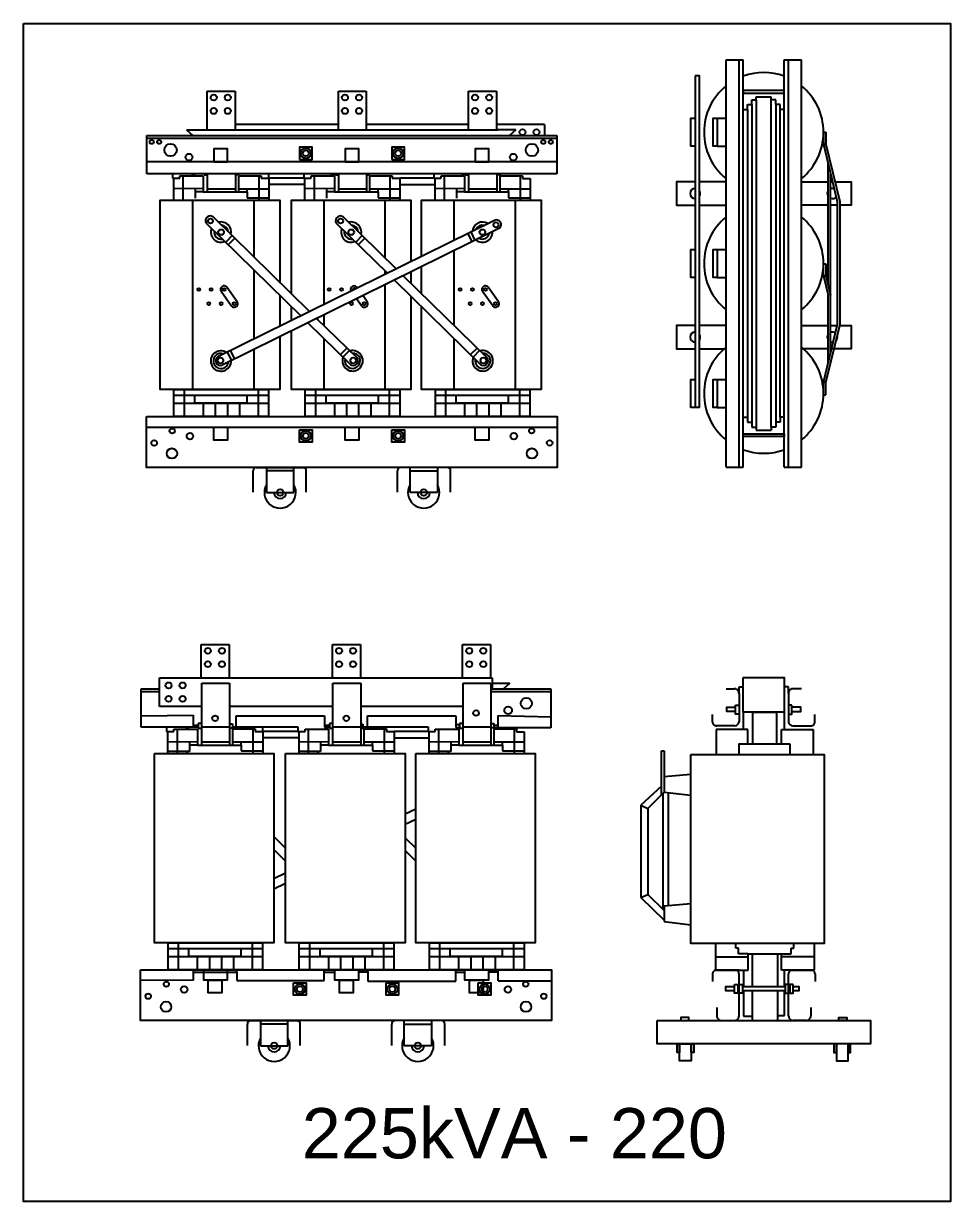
# Model space of a CAD drawing. Header units: millimetres. Extents: x 18098 to 54149, y 8095 to 18524.
# Drawn here: x 28641 to 31386, y 15036 to 18524 of the extents above; entities that cross this region are included whole.
import ezdxf

# ---------------------------------------------------------------- set-up
doc = ezdxf.new("R2010")
doc.units = ezdxf.units.MM
for name, color, linetype in [('BOBINA', 2, 'Continuous'), ('CULATRA', 1, 'Continuous'), ('DETALHE', 3, 'Continuous'), ('L1', 1, 'Continuous'), ('L2', 2, 'Continuous')]:
    doc.layers.add(name, color=color, linetype=linetype)
doc.styles.get("Standard").update_dxf_attribs({"font": 'arial.ttf'})

msp = doc.modelspace()

# ---------------------------------------------------------------- linework, layer by layer
at = {"layer": 'BOBINA'}
for points in [[(29400.1, 17596.6), (29400.1, 17439.6), (29046.3, 17439.6), (29046.3, 18000.7), (29400.1, 18000.7), (29400.1, 17757.7)], [(29434.9, 17723.6), (29434.9, 18000.7), (29788.7, 18000.7), (29788.7, 17818.9)], [(29820.3, 17834.5), (29820.3, 18000.7), (30174, 18000.7), (30174, 17439.6), (29820.3, 17439.6), (29820.3, 17598.2)], [(29788.7, 17788.3), (29788.7, 17754.5)], [(29820.3, 17723.6), (29820.3, 17803.9)], [(29400.1, 17719.3), (29400.1, 17681.9)], [(29434.9, 17644.4), (29434.9, 17685.1)], [(29788.7, 17716), (29788.7, 17613.8)], [(29820.3, 17598.2), (29820.3, 17685.1)], [(29400.1, 17681.9), (29400.1, 17627.3)], [(29788.7, 17613.8), (29788.7, 17439.6), (29434.9, 17439.6), (29434.9, 17613.8)]]:
    msp.add_lwpolyline(points, dxfattribs=at)
for points in [[(29028.8, 16362.4), (29382.6, 16362.4), (29382.6, 15801.3), (29028.8, 15801.3)], [(29417.5, 16362.4), (29771.2, 16362.4), (29771.2, 15801.3), (29417.5, 15801.3)], [(29802.8, 16362.4), (30156.6, 16362.4), (30156.6, 15801.3), (29802.8, 15801.3)], [(30617.7, 16359.4), (31012.1, 16359.4), (31012.1, 15799.4), (30617.7, 15799.4)]]:
    msp.add_lwpolyline(points, close=True, dxfattribs=at)
at = {"layer": 'CULATRA'}
for p, q in [((29124.3, 18208.9), (29143.1, 18192.2)), ((29573.8, 18224.4), (29267.8, 18224.4)), ((29959.2, 18224.4), (29656.4, 18224.4)), ((30184, 18224.4), (30041.7, 18224.4)), ((30099.3, 18208.9), (30046.1, 18208.9)), ((30099.3, 18208.9), (30080.5, 18192.2)), ((30184, 18224.4), (30184, 18192.2)), ((29006.9, 18078.8), (29006.9, 18192.2)), ((29006.9, 18192.2), (30220.6, 18192.2)), ((29006.9, 18184), (30220.6, 18184)), ((30220.6, 18192.2), (30220.6, 18078.8)), ((30220.6, 18114.4), (29006.9, 18114.4)), ((30220.6, 18078.8), (29006.9, 18078.8)), ((29082.6, 18078.8), (29082.6, 18065.5)), ((29140.7, 18078.8), (29140.7, 18072.7)), ((29146.5, 18078.8), (29146.5, 18072.7)), ((29176.2, 18078.8), (29176.2, 18075.7)), ((29176.2, 18075.7), (29186.3, 18075.7)), ((29277.3, 18075.2), (29268.8, 18075.2)), ((29277.3, 18078.8), (29277.3, 18075.2)), ((29367.3, 18065.5), (29367.3, 18079.6)), ((29471.3, 18078.8), (29471.3, 18065.5)), ((29550.3, 18078.8), (29550.3, 18078)), ((29550.3, 18078), (29564.8, 18078)), ((29564.8, 18078.8), (29564.8, 18075.7)), ((29564.8, 18075.7), (29575, 18075.7)), ((29663.9, 18074.9), (29657.5, 18074.9)), ((29663.9, 18078.8), (29663.9, 18074.9)), ((29856.6, 18079.6), (29856.6, 18065.5)), ((29938.7, 18078.8), (29938.7, 18077.5)), ((29938.7, 18077.5), (29950.1, 18077.5)), ((29950.1, 18078.8), (29950.1, 18075.7)), ((29950.1, 18075.7), (29960.3, 18075.7)), ((30051.5, 18076), (30042.8, 18076)), ((30051.5, 18078.8), (30051.5, 18076)), ((30064.7, 18076.2), (30064.7, 18078.8)), ((29082.6, 18065.5), (29086.2, 18065.5)), ((29471.3, 18065.5), (29367.3, 18065.5)), ((29367.3, 18048.1), (29474.8, 18048.1)), ((29471.3, 18065.5), (29474.8, 18065.5)), ((29856.6, 18065.5), (29755.9, 18065.5)), ((29755.9, 18047.2), (29860.1, 18047.2)), ((29856.6, 18065.5), (29860.1, 18065.5)), ((29142.1, 18000.7), (29142.1, 17439.6)), ((29322.9, 18000.7), (29322.9, 17833.3)), ((29530.7, 18000.7), (29530.7, 17741)), ((29711.5, 18000.7), (29711.5, 17830.1)), ((29916.1, 18000.7), (29916.1, 17881.8)), ((30096.9, 18000.7), (30096.9, 17439.6)), ((29182, 17932.8), (29462.5, 17658.1)), ((29203.7, 17950), (29488.6, 17670.9)), ((30035.7, 17940.8), (29216.3, 17536.6)), ((29567.3, 17932.8), (29718.8, 17784.5)), ((29589.1, 17950), (29744.9, 17797.4)), ((30051, 17917.7), (29229.1, 17512.3)), ((29259.2, 17895.7), (29240, 17876)), ((29644.6, 17895.7), (29625.3, 17876)), ((29956.7, 17901.7), (29968.8, 17877.1)), ((29966.1, 17906.4), (29978.2, 17881.7)), ((29266.7, 17888.3), (29247.5, 17868.7)), ((29652.1, 17888.3), (29632.8, 17868.7)), ((29916.1, 17851.1), (29916.1, 17629.7)), ((29322.9, 17794.8), (29322.9, 17606.3)), ((29711.5, 17791.6), (29711.5, 17780.9)), ((29739.6, 17764.1), (29994.6, 17514.4)), ((29765.7, 17777), (30014.2, 17533.6)), ((29256.7, 17687.5), (29226.7, 17729.8)), ((29243.3, 17743.6), (29273.8, 17700.7)), ((29530.7, 17741), (29530.7, 17691.7)), ((29628.7, 17743.6), (29630.6, 17740.9)), ((29711.5, 17750.2), (29711.5, 17609.5)), ((30030.7, 17687.5), (30000.6, 17729.8)), ((30017.3, 17743.6), (30047.8, 17700.7)), ((29642, 17687.5), (29627.1, 17708.6)), ((29646.7, 17718.3), (29659.2, 17700.7)), ((29509.4, 17650.6), (29628.9, 17533.6)), ((29512.1, 17651.9), (29512.1, 17648)), ((29530.7, 17661.1), (29530.7, 17629.7)), ((29483.3, 17637.7), (29609.2, 17514.4)), ((29322.9, 17606.3), (29322.9, 17589.2)), ((29530.7, 17591.3), (29530.7, 17439.6)), ((29711.5, 17609.5), (29711.5, 17439.6)), ((29916.1, 17591.3), (29916.1, 17551)), ((29244.5, 17550.7), (29256.8, 17526.1)), ((29253.7, 17555.2), (29265.9, 17530.7)), ((29322.9, 17558.6), (29322.9, 17439.6)), ((29599.1, 17562.8), (29579.8, 17543.2)), ((29606.4, 17555.6), (29587.1, 17536)), ((29916.1, 17551), (29916.1, 17439.6)), ((29984.4, 17562.8), (29965.2, 17543.2)), ((29991.7, 17555.6), (29972.5, 17536)), ((29005.6, 17328), (30222, 17328)), ((29360.7, 17209.4), (29360.7, 17135.2)), ((29441.7, 17199.3), (29360.7, 17199.3)), ((29441.7, 17135.2), (29441.7, 17209.4)), ((29785.9, 17135.2), (29785.9, 17209.4)), ((29785.9, 17199.3), (29867, 17199.3)), ((29867, 17209.4), (29867, 17135.2)), ((29360.7, 17135.2), (29441.7, 17135.2)), ((29867, 17135.2), (29785.9, 17135.2)), ((30028.7, 16586.1), (30028.7, 16554)), ((30028.7, 16570.6), (30081.9, 16570.6)), ((30081.9, 16570.6), (30063, 16554)), ((28989.4, 16440.5), (28989.4, 16554)), ((28989.4, 16554), (29043.6, 16554)), ((28989.4, 16545.7), (29043.6, 16545.7)), ((30025.3, 16554), (30203.2, 16554)), ((30025.3, 16545.7), (30203.2, 16545.7)), ((30203.2, 16554), (30203.2, 16437.9)), ((29251.4, 16502.2), (29557.5, 16502.2)), ((29640, 16502.2), (29942.9, 16502.2)), ((28989.4, 16473.4), (29143.9, 16476.1)), ((29143.9, 16476.1), (29143.9, 16440.5)), ((29271.4, 16441.4), (29271.4, 16473.5)), ((29271.4, 16473.5), (29532.8, 16473.5)), ((29532.8, 16473.5), (29532.8, 16439.7)), ((29660.1, 16441.4), (29660.1, 16473.2)), ((29660.1, 16473.2), (29921.3, 16473.2)), ((29921.3, 16473.2), (29921.3, 16439.2)), ((30047.2, 16437.9), (30047.2, 16474.5)), ((30047.2, 16474.5), (30203.2, 16470.8)), ((29158.7, 16440.5), (28989.4, 16440.5)), ((29065.2, 16440.5), (29065.2, 16427.2)), ((29123.2, 16440.5), (29123.2, 16434.5)), ((29129.1, 16440.5), (29129.1, 16434.5)), ((29143.9, 16446.5), (29158.7, 16446.5)), ((29168.9, 16450.9), (29158.7, 16450.9)), ((29158.7, 16450.9), (29158.7, 16437.4)), ((29158.7, 16437.4), (29168.9, 16437.4)), ((29251.4, 16449.7), (29259.8, 16449.7)), ((29259.8, 16436.9), (29251.4, 16436.9)), ((29259.8, 16449.7), (29259.8, 16436.9)), ((29259.8, 16441.4), (29453.8, 16441.4)), ((29349.8, 16427.2), (29349.8, 16441.4)), ((29453.8, 16441.4), (29453.8, 16427.2)), ((29532.8, 16446.4), (29547.3, 16446.4)), ((29532.8, 16439.7), (29547.3, 16439.7)), ((29557.5, 16450.9), (29547.3, 16450.9)), ((29547.3, 16450.9), (29547.3, 16437.4)), ((29547.3, 16437.4), (29557.5, 16437.4)), ((29640, 16449.2), (29646.4, 16449.2)), ((29646.4, 16436.6), (29640, 16436.6)), ((29646.4, 16449.2), (29646.4, 16436.6)), ((29646.4, 16441.4), (29839.2, 16441.4)), ((29839.2, 16441.4), (29839.2, 16427.2)), ((29932.7, 16446.9), (29921.3, 16446.9)), ((29921.3, 16439.2), (29932.7, 16439.2)), ((29942.9, 16450.9), (29932.7, 16450.9)), ((29932.7, 16450.9), (29932.7, 16437.4)), ((29932.7, 16437.4), (29942.9, 16437.4)), ((30025.3, 16450.5), (30034.1, 16450.5)), ((30034.1, 16437.7), (30025.3, 16437.7)), ((30034.1, 16450.5), (30034.1, 16437.7)), ((30034.1, 16446.5), (30047.2, 16446.5)), ((30203.2, 16437.9), (30034.8, 16437.9)), ((29065.2, 16427.2), (29068.7, 16427.2)), ((29453.8, 16427.2), (29349.8, 16427.2)), ((29349.8, 16409.8), (29457.3, 16409.8)), ((29453.8, 16427.2), (29457.3, 16427.2)), ((29839.2, 16427.2), (29738.5, 16427.2)), ((29738.5, 16408.9), (29842.7, 16408.9)), ((29839.2, 16427.2), (29842.7, 16427.2)), ((30691, 15799.4), (30691, 15720.5)), ((30750.9, 15785.5), (30750.9, 15799.4)), ((30758.7, 15785.5), (30750.9, 15785.5)), ((30758.7, 15769), (30758.7, 15785.5)), ((30787.3, 15769), (30758.7, 15769)), ((30787.3, 15720.5), (30787.3, 15769)), ((30787.3, 15769), (30886.2, 15769)), ((30798.7, 15769), (30798.7, 15672.5)), ((30874.6, 15769), (30874.6, 15672.5)), ((30886.2, 15720.5), (30886.2, 15769)), ((30886.2, 15769), (30914.8, 15769)), ((30914.8, 15769), (30914.8, 15785.5)), ((30914.8, 15785.5), (30922.6, 15785.5)), ((30922.6, 15785.5), (30922.6, 15799.4)), ((30982.5, 15799.4), (30982.5, 15720.5)), ((30691, 15759.9), (30787.3, 15759.9)), ((30982.5, 15759.9), (30886.2, 15759.9)), ((29144.5, 15691.1), (29144.5, 15721.6)), ((29144.5, 15714.8), (29174.8, 15714.8)), ((29174.8, 15714.8), (29272.7, 15714.8)), ((29272.7, 15714.8), (29272.7, 15721.6)), ((29272.7, 15714.8), (29272.7, 15690.2)), ((29532.1, 15690.2), (29532.1, 15721.6)), ((29532.1, 15715.1), (29563.4, 15715.1)), ((29633.3, 15715.4), (29661.4, 15715.4)), ((29661.4, 15721.6), (29661.4, 15687.5)), ((29921.7, 15687.5), (29921.7, 15721.6)), ((29921.7, 15714.9), (29948.7, 15714.9)), ((30018.7, 15715.6), (30047.4, 15715.6)), ((30047.4, 15688.9), (30047.4, 15721.6)), ((30773.4, 15720.5), (30773.4, 15672.5)), ((30895.4, 15672.5), (30895.4, 15720.5)), ((29144.5, 15691.1), (28988.2, 15689.7)), ((29272.7, 15690.2), (29532.1, 15690.2)), ((29661.4, 15687.5), (29921.7, 15687.5)), ((30047.4, 15688.9), (30204.6, 15688.9)), ((30773.4, 15659.8), (30773.4, 15584.6)), ((30798.7, 15659.8), (30798.7, 15571.5)), ((30874.6, 15659.8), (30874.6, 15571.5)), ((30895.4, 15586.6), (30895.4, 15659.8)), ((29343.2, 15571.2), (29343.2, 15496.9)), ((29424.3, 15561.1), (29343.2, 15561.1)), ((29424.3, 15496.9), (29424.3, 15571.2)), ((29768.5, 15496.9), (29768.5, 15571.2)), ((29768.5, 15561.1), (29849.5, 15561.1)), ((29849.5, 15571.2), (29849.5, 15496.9)), ((30773.4, 15584.6), (30798.7, 15584.6)), ((30874.6, 15586.6), (30895.4, 15586.6)), ((29343.2, 15496.9), (29424.3, 15496.9)), ((29849.5, 15496.9), (29768.5, 15496.9))]:
    msp.add_line(p, q, dxfattribs=at)
for points in [[(29458.7, 18121.4), (29496, 18121.4), (29496, 18157.9), (29458.7, 18157.9)], [(29732.2, 18121.4), (29769.6, 18121.4), (29769.6, 18157.9), (29732.2, 18157.9)], [(29005.6, 17359.9), (30222, 17359.9), (30222, 17209.4), (29005.6, 17209.4)], [(29458.7, 17321), (29496, 17321), (29496, 17284.5), (29458.7, 17284.5)], [(29732.2, 17321), (29769.6, 17321), (29769.6, 17284.5), (29732.2, 17284.5)], [(28988.2, 15721.6), (30204.6, 15721.6), (30204.6, 15571.2), (28988.2, 15571.2)], [(29441.2, 15682.8), (29478.6, 15682.8), (29478.6, 15646.3), (29441.2, 15646.3)], [(29714.8, 15682.8), (29752.1, 15682.8), (29752.1, 15646.3), (29714.8, 15646.3)], [(29988.2, 15682.8), (30025.6, 15682.8), (30025.6, 15646.3), (29988.2, 15646.3)], [(30517.5, 15571.5), (31149.9, 15571.5), (31149.9, 15502.5), (30517.5, 15502.5)], [(30588.3, 15571.5), (30611.3, 15571.5), (30611.3, 15580.1), (30588.3, 15580.1)], [(31079.1, 15571.5), (31056.1, 15571.5), (31056.1, 15580.1), (31079.1, 15580.1)], [(30576.8, 15502.5), (30583.9, 15502.5), (30583.9, 15477.2), (30576.8, 15477.2)], [(30583.9, 15502.5), (30618.9, 15502.5), (30618.9, 15451.9), (30583.9, 15451.9)], [(30618.9, 15502.5), (30626, 15502.5), (30626, 15477.2), (30618.9, 15477.2)], [(31048.6, 15502.5), (31041.5, 15502.5), (31041.5, 15477.2), (31048.6, 15477.2)], [(31083.5, 15502.5), (31048.6, 15502.5), (31048.6, 15451.9), (31083.5, 15451.9)], [(31090.6, 15502.5), (31083.5, 15502.5), (31083.5, 15477.2), (31090.6, 15477.2)]]:
    msp.add_lwpolyline(points, close=True, dxfattribs=at)
for points in [[(30630.1, 18055), (30574.8, 18055), (30574.8, 17986), (30630.1, 17986)], [(30721.9, 18055), (30643.3, 18055)], [(30945.2, 18055), (31024.2, 18055)], [(31031.6, 18055), (31037.3, 18055)], [(31044.7, 18055), (31092.3, 18055), (31092.3, 17986), (31058.7, 17986)], [(30643.3, 17986), (30721.9, 17986)], [(31024.2, 17986), (30945.2, 17986)], [(31051.3, 17986), (31031.6, 17986)], [(30630.1, 17629.7), (30574.8, 17629.7), (30574.8, 17560.8), (30630.1, 17560.8)], [(30721.9, 17629.7), (30643.3, 17629.7)], [(30945.2, 17629.7), (31024.2, 17629.7)], [(31031.6, 17629.7), (31051.3, 17629.7)], [(31058.7, 17629.7), (31092.3, 17629.7), (31092.3, 17560.8), (31031.6, 17560.8)], [(30643.3, 17560.8), (30721.9, 17560.8)], [(31024.2, 17560.8), (30945.2, 17560.8)]]:
    msp.add_lwpolyline(points, dxfattribs=at)
for centre, radius in [((29020.8, 18172.9), 5.92), ((29043, 18172.9), 5.92), ((30180.6, 18172.9), 5.92), ((30202.8, 18172.9), 5.92), ((29076.6, 18149.2), 18.3), ((29131.4, 18128), 10.3), ((29477.3, 18139.6), 15.1), ((29477.3, 18139.6), 8.73), ((29750.9, 18139.6), 15.1), ((29750.9, 18139.6), 8.73), ((30092.2, 18128), 10.3), ((30147, 18149.2), 18.3), ((29195, 17939), 7.42), ((29580.4, 17939), 7.42), ((30040.5, 17927.6), 7.42), ((29226.4, 17906), 8.27), ((29611.8, 17906), 8.27), ((30000.4, 17906), 8.27), ((29160.8, 17736.1), 4.25), ((29197.3, 17736.1), 4.25), ((29235.5, 17736.1), 4.25), ((29546.1, 17736.1), 4.25), ((29582.7, 17736.1), 4.25), ((29934.8, 17736.1), 4.25), ((29971.3, 17736.1), 4.25), ((30009.5, 17736.1), 4.25), ((29190.3, 17694.4), 4.25), ((29226.8, 17694.4), 4.25), ((29265, 17694.4), 4.25), ((29612.2, 17694.4), 4.25), ((29650.3, 17694.4), 4.25), ((29964.2, 17694.4), 4.25), ((30000.8, 17694.4), 4.25), ((30039, 17694.4), 4.25), ((29224.5, 17525.9), 8.52), ((29617.8, 17525.9), 8.52), ((30003.1, 17525.9), 8.52), ((29081.6, 17317.3), 7.69), ((29134.2, 17301.5), 9.71), ((29477.3, 17302.8), 15.1), ((29477.3, 17302.8), 8.73), ((29750.9, 17302.8), 15.1), ((29750.9, 17302.8), 8.73), ((30093.4, 17301.5), 9.71), ((30146, 17317.3), 7.69), ((29028.2, 17281.7), 8.09), ((29080.8, 17250.6), 15.4), ((30146.9, 17250.6), 15.4), ((30199.5, 17281.7), 8.09), ((29401.2, 17135.2), 9.6), ((29826.4, 17135.2), 9.6), ((30076.6, 16489.6), 11.3), ((30130.4, 16510.6), 16.5), ((29208.6, 16466.4), 8.21), ((29597.2, 16466.4), 8.21), ((29981.5, 16481.9), 8.21), ((29064.1, 15679), 7.69), ((29116.8, 15663.3), 9.71), ((29459.9, 15664.5), 15.1), ((29459.9, 15664.5), 8.73), ((29733.5, 15664.5), 15.1), ((29733.5, 15664.5), 8.73), ((30006.9, 15664.5), 15.1), ((30006.9, 15664.5), 8.73), ((30076, 15663.3), 9.71), ((30128.6, 15679), 7.69), ((29010.7, 15643.4), 8.09), ((29063.3, 15612.3), 15.4), ((30129.4, 15612.3), 15.4), ((30182, 15643.4), 8.09), ((29383.7, 15496.9), 9.6), ((29809, 15496.9), 9.6)]:
    msp.add_circle(centre, radius, dxfattribs=at)
for centre, radius, start, end in [((29194.1, 17939.8), 14, 46.642, 210.024), ((29226.4, 17906), 30, 346.7722, 104.4167), ((29226.4, 17906), 30, 346.7722, 104.4167), ((29579.5, 17939.8), 14, 46.642, 210.024), ((29611.8, 17906), 30, 346.7722, 104.4167), ((29611.8, 17906), 30, 346.7722, 104.4167), ((30000.4, 17906), 30, 57.4747, 175.1192), ((30000.4, 17906), 30, 57.4747, 175.1192), ((30041.7, 17928.1), 14, 311.8674, 115.2494), ((29226.4, 17906), 30, 159.0021, 292.1868), ((29226.4, 17906), 30, 159.0021, 292.1868), ((29226.4, 17906), 20.7, 170.7808, 280.4081), ((29226.4, 17906), 20.7, 4.2638, 86.9251), ((29611.8, 17906), 30, 159.0021, 292.1868), ((29611.8, 17906), 30, 159.0021, 292.1868), ((29611.8, 17906), 20.7, 170.7808, 280.4081), ((29611.8, 17906), 20.7, 4.2638, 86.9251), ((30000.4, 17906), 30, 229.7046, 2.8893), ((30000.4, 17906), 30, 229.7046, 2.8893), ((30000.4, 17906), 20.7, 74.9663, 157.6276), ((30000.4, 17906), 20.7, 241.4833, 351.1106), ((29235.5, 17736.1), 10.8, 26.9095, 215.3387), ((29620.9, 17736.1), 10.8, 26.9095, 205.7743), ((29620.9, 17736.1), 4.25, 27.4774, 205.0295), ((30009.5, 17736.1), 10.8, 26.9095, 215.3387), ((29265, 17694.4), 10.8, 210.637, 35.4323), ((29650.3, 17694.4), 10.8, 210.637, 35.4323), ((30039, 17694.4), 10.8, 210.637, 35.4323), ((29226.1, 17524.4), 30.3, 56.8542, 2.7277), ((29226.1, 17524.4), 22.6, 69.111, 353.8189), ((29615.8, 17525), 30.3, 159.3603, 105.2339), ((29615.8, 17525), 22.6, 168.2691, 92.9771), ((30001.2, 17525), 30.3, 159.3603, 105.2339), ((30001.2, 17525), 22.6, 168.2691, 92.9771), ((29224.3, 17525.3), 13.9, 124.871, 290.4644), ((29617.8, 17525.2), 13.9, 231.6236, 37.217), ((30003.2, 17525.2), 13.9, 231.6236, 37.217), ((29401.2, 17135.2), 46.7, 150.1435, 29.8565), ((29401.2, 17135.2), 18.4, 180, 0), ((29826.4, 17135.2), 46.7, 150.1435, 29.8565), ((29826.4, 17135.2), 18.4, 180, 0), ((29383.7, 15496.9), 46.7, 150.1435, 29.8565), ((29383.7, 15496.9), 18.4, 180, 0), ((29809, 15496.9), 46.7, 150.1435, 29.8565), ((29809, 15496.9), 18.4, 180, 0)]:
    msp.add_arc(centre, radius, start, end, dxfattribs=at)
at = {"layer": 'DETALHE'}
for p, q in [((29321.6, 17135.9), (29321.6, 17199.4)), ((29329.8, 17209.4), (29470.3, 17209.4)), ((29478.5, 17135.9), (29478.5, 17199.4)), ((29749.2, 17135.9), (29749.2, 17199.4)), ((29897.8, 17209.4), (29757.4, 17209.4)), ((29906, 17135.9), (29906, 17199.4)), ((30721.9, 16554.1), (30747.2, 16554.1)), ((30760.4, 16540.1), (30760.4, 16455.6)), ((30906.7, 16540.1), (30906.7, 16455.6)), ((30945.2, 16554.1), (30919.9, 16554.1)), ((30681.9, 16455.6), (30681.9, 16477.9)), ((30985.1, 16455.6), (30985.1, 16477.9)), ((30747.7, 16444.5), (30691, 16444.5)), ((30919.3, 16444.5), (30976.1, 16444.5)), ((30681.9, 15709.4), (30681.9, 15687.1)), ((30691, 15720.5), (30787.3, 15720.5)), ((30760.4, 15720.5), (30691, 15720.5)), ((30760.4, 15585.4), (30760.4, 15709.4)), ((30982.5, 15720.5), (30886.2, 15720.5)), ((30976.4, 15720.5), (30886.2, 15720.5)), ((30907.1, 15720.5), (30976.4, 15720.5)), ((30907.1, 15585.4), (30907.1, 15709.4)), ((30985.5, 15709.4), (30985.5, 15687.1)), ((30694.6, 15610.2), (30694.6, 15585.4)), ((30972.9, 15610.2), (30972.9, 15585.4)), ((29304.2, 15497.6), (29304.2, 15561.1)), ((29312.4, 15571.2), (29452.8, 15571.2)), ((29461, 15497.6), (29461, 15561.1)), ((29731.7, 15497.6), (29731.7, 15561.1)), ((29880.3, 15571.2), (29739.9, 15571.2)), ((29888.6, 15497.6), (29888.6, 15561.1)), ((30707.8, 15571.5), (30747.2, 15571.5)), ((30959.7, 15571.5), (30920.3, 15571.5))]:
    msp.add_line(p, q, dxfattribs=at)
for centre, radius, start, end in [((29331.8, 17199.4), 10.2, 101.207, 180), ((29468.3, 17199.4), 10.2, 0, 78.793), ((29759.4, 17199.4), 10.2, 101.207, 180), ((29895.8, 17199.4), 10.2, 0, 78.793), ((30746.4, 16540.1), 14, 0, 93.3125), ((30920.7, 16540.1), 14, 86.6875, 180), ((30693.1, 16455.6), 11.2, 180, 277.5762), ((30747.8, 16457.2), 12.7, 269.8365, 352.5873), ((30919.3, 16457.2), 12.7, 187.4127, 270.1635), ((30974, 16455.6), 11.2, 262.4238, 0), ((30693.1, 15709.4), 11.2, 82.4238, 180), ((30749.2, 15709.4), 11.2, 0, 97.5762), ((30918.2, 15709.4), 11.2, 82.4238, 180), ((30974.3, 15709.4), 11.2, 0, 97.5762), ((29314.4, 15561.1), 10.2, 101.207, 180), ((29450.8, 15561.1), 10.2, 0, 78.793), ((29741.9, 15561.1), 10.2, 101.207, 180), ((29878.4, 15561.1), 10.2, 0, 78.793), ((30708.6, 15585.4), 14, 180, 273.3125), ((30746.4, 15585.4), 14, 266.6875, 0), ((30921.1, 15585.4), 14, 180, 273.3125), ((30958.8, 15585.4), 14, 266.6875, 0)]:
    msp.add_arc(centre, radius, start, end, dxfattribs=at)
at = {"layer": 'L1'}
for p, q in [((30721.9, 17210.2), (30721.9, 18416.5)), ((30721.9, 18416.5), (30773, 18416.5)), ((30760.4, 17210.2), (30760.4, 18416.5)), ((30773, 17210.2), (30773, 18416.5)), ((30894, 17210.2), (30894, 18416.5)), ((30894, 18416.5), (30945.2, 18416.5)), ((30906.7, 17210.2), (30906.7, 18416.5)), ((30945.2, 17210.2), (30945.2, 18416.5)), ((29185.2, 18208.9), (29185.2, 18323.5)), ((29185.2, 18323.5), (29267.8, 18323.5)), ((29267.8, 18323.5), (29267.8, 18208.9)), ((29573.8, 18208.9), (29573.8, 18323.5)), ((29573.8, 18323.5), (29656.4, 18323.5)), ((29656.4, 18323.5), (29656.4, 18208.9)), ((29959.2, 18208.9), (29959.2, 18323.5)), ((29959.2, 18323.5), (30041.7, 18323.5)), ((30041.7, 18323.5), (30041.7, 18208.9)), ((30785.3, 18269), (30785.3, 18283.5)), ((30785.3, 18283.5), (30798.3, 18283.5)), ((30798.3, 18283.5), (30798.3, 18298)), ((30798.3, 18298), (30811.3, 18298)), ((30798.3, 18283.5), (30798.3, 17343.1)), ((30811.3, 18298), (30811.3, 18307.1)), ((30811.3, 18307.1), (30855.8, 18307.1)), ((30811.3, 18298), (30811.3, 17328.6)), ((30855.8, 18298), (30855.8, 18307.1)), ((30868.8, 18298), (30855.8, 18298)), ((30855.8, 17328.6), (30855.8, 18298)), ((30868.8, 18283.5), (30868.8, 18298)), ((30881.8, 18283.5), (30868.8, 18283.5)), ((30868.8, 18283.5), (30868.8, 17343.1)), ((30881.8, 18269), (30881.8, 18283.5)), ((30696, 18243.2), (30721.9, 18243.2)), ((30772.8, 18269), (30785.3, 18269)), ((30785.3, 18269), (30785.3, 17357.6)), ((30894.2, 18269), (30881.8, 18269)), ((30881.8, 17357.6), (30881.8, 18269)), ((29124.3, 18208.9), (30046.1, 18208.9)), ((31010.4, 18201.9), (31010.4, 18166.4)), ((31010.4, 18201.9), (31017.8, 18201.9)), ((31017.8, 18201.9), (31017.8, 18166.4)), ((30696, 18160.7), (30721.9, 18160.7)), ((31010.4, 18166.4), (31051.3, 17997.1)), ((31017.8, 18166.4), (31010.4, 18166.4)), ((31017.8, 18166.4), (31058.7, 17996.8)), ((31024.2, 17749.6), (31024.2, 18107.8)), ((29104.3, 18065.5), (29104.3, 18072.7)), ((29104.3, 18072.7), (29173.6, 18072.7)), ((29113.4, 18072.7), (29113.4, 18000.7)), ((29173.6, 18072.7), (29173.6, 18065.5)), ((29186.3, 18025.6), (29186.3, 18078.8)), ((29268.8, 18078.8), (29268.8, 18025.6)), ((29278.7, 18025.6), (29278.7, 18073.1)), ((29278.7, 18073.1), (29344.6, 18073.1)), ((29337.9, 18073.1), (29337.9, 18000.7)), ((29344.6, 18073.1), (29344.6, 18065.5)), ((29492.9, 18065.5), (29492.9, 18072.7)), ((29492.9, 18072.7), (29562.2, 18072.7)), ((29502, 18072.7), (29502, 18000.7)), ((29562.2, 18072.7), (29562.2, 18065.5)), ((29575, 18025.6), (29575, 18078.8)), ((29657.5, 18078.8), (29657.5, 18025.6)), ((29667.3, 18022.8), (29667.3, 18073.1)), ((29667.3, 18073.1), (29733.2, 18073.1)), ((29726.5, 18073.1), (29726.5, 18000.7)), ((29733.2, 18073.1), (29733.2, 18065.5)), ((29878.3, 18065.5), (29878.3, 18072.7)), ((29878.3, 18072.7), (29947.6, 18072.7)), ((29887.3, 18072.7), (29887.3, 18000.7)), ((29947.6, 18072.7), (29947.6, 18065.5)), ((29960.3, 18025.6), (29960.3, 18078.8)), ((30042.8, 18078.8), (30042.8, 18025.6)), ((30052.7, 18022.8), (30052.7, 18073.1)), ((30052.7, 18073.1), (30118.6, 18073.1)), ((30111.8, 18073.1), (30111.8, 18000.7)), ((30118.6, 18073.1), (30118.6, 18064.8)), ((31031.6, 17719), (31031.6, 18078.5)), ((29086.2, 18000.7), (29086.2, 18065.5)), ((29086.2, 18065.5), (29104.3, 18065.5)), ((29086.2, 18034.8), (29173.6, 18036.2)), ((29104.3, 18065.5), (29104.3, 18065.5)), ((29150.1, 18035.8), (29150.1, 18006.5)), ((29173.6, 18065.5), (29173.6, 18025.6)), ((29186.3, 18034.6), (29268.8, 18034.6)), ((29278.7, 18034.6), (29367.3, 18034.6)), ((29303.2, 18025.6), (29303.2, 18034.6)), ((29344.6, 18065.5), (29367.3, 18065.5)), ((29367.3, 18065.5), (29367.3, 18000.7)), ((29474.8, 18000.7), (29474.8, 18065.5)), ((29474.8, 18065.5), (29492.9, 18065.5)), ((29474.8, 18034.8), (29562.2, 18036.2)), ((29492.9, 18065.5), (29492.9, 18065.5)), ((29538.7, 18035.8), (29538.7, 18006.5)), ((29562.2, 18065.5), (29562.2, 18025.6)), ((29575, 18034.6), (29657.5, 18034.6)), ((29667.3, 18034.6), (29755.9, 18034.6)), ((29691.8, 18025.6), (29691.8, 18034.6)), ((29733.2, 18065.5), (29755.9, 18065.5)), ((29755.9, 18065.5), (29755.9, 18000.7)), ((29860.1, 18000.7), (29860.1, 18065.5)), ((29860.1, 18065.5), (29878.3, 18065.5)), ((29860.1, 18034.8), (29947.6, 18036.2)), ((29878.3, 18065.5), (29878.3, 18065.5)), ((29924, 18035.8), (29924, 18006.5)), ((29947.6, 18065.5), (29947.6, 18025.6)), ((29960.3, 18034.6), (30042.8, 18034.6)), ((30052.7, 18034.6), (30141.3, 18034.6)), ((30077.2, 18025.6), (30077.2, 18034.6)), ((30118.6, 18064.8), (30141.3, 18064.8)), ((30141.3, 18064.8), (30141.3, 18000.7)), ((29173.6, 18025.6), (29150.1, 18025.6)), ((29173.6, 18025.6), (29303.2, 18025.6)), ((29303.2, 18025.6), (29303.2, 18008)), ((29303.2, 18008), (29367.3, 18008)), ((29562.2, 18025.6), (29538.7, 18025.6)), ((29562.2, 18025.6), (29691.8, 18025.6)), ((29691.8, 18025.6), (29691.8, 18008)), ((29691.8, 18008), (29755.9, 18008)), ((29947.6, 18025.6), (29924, 18025.6)), ((29947.6, 18025.6), (30077.2, 18025.6)), ((30077.2, 18025.6), (30077.2, 18008)), ((30077.2, 18008), (30141.3, 18008)), ((31051.3, 17997.1), (31051.3, 17629.6)), ((31058.7, 17996.8), (31058.7, 17629.8)), ((30696, 17854.6), (30721.9, 17854.6)), ((31010.4, 17776.4), (31010.4, 17812)), ((31010.4, 17812), (31017.8, 17812)), ((31017.8, 17812), (31017.8, 17776.4)), ((30696, 17772.1), (30721.9, 17772.1)), ((31010.4, 17776.4), (31024.2, 17719.2)), ((31017.8, 17776.4), (31010.4, 17776.4)), ((31017.8, 17776.4), (31031.6, 17719)), ((31024.2, 17517.5), (31024.2, 17719.2)), ((31031.6, 17548.1), (31031.6, 17719)), ((31010.4, 17460.3), (31051.3, 17629.6)), ((31017.8, 17460.3), (31058.7, 17629.8)), ((30696, 17469.2), (30721.9, 17469.2)), ((31010.4, 17424.7), (31010.4, 17460.3)), ((31017.8, 17460.3), (31010.4, 17460.3)), ((31017.8, 17424.7), (31017.8, 17460.3)), ((29086.9, 17422.9), (29366.9, 17422.9)), ((29475.6, 17422.9), (29755.6, 17422.9)), ((29860.9, 17422.9), (30140.9, 17422.9)), ((31010.4, 17424.7), (31017.8, 17424.7)), ((29086.9, 17399.7), (29366.9, 17399.7)), ((29173.3, 17399.7), (29173.3, 17359.9)), ((29209.2, 17399.7), (29209.2, 17359.9)), ((29245.1, 17399.7), (29245.1, 17359.9)), ((29281.1, 17399.7), (29281.1, 17359.9)), ((29475.6, 17399.7), (29755.6, 17399.7)), ((29561.9, 17399.7), (29561.9, 17359.9)), ((29597.9, 17399.7), (29597.9, 17359.9)), ((29633.8, 17399.7), (29633.8, 17359.9)), ((29669.7, 17399.7), (29669.7, 17359.9)), ((29860.9, 17399.7), (30140.9, 17399.7)), ((29947.3, 17399.7), (29947.3, 17359.9)), ((29983.2, 17399.7), (29983.2, 17359.9)), ((30019.1, 17399.7), (30019.1, 17359.9)), ((30055, 17399.7), (30055, 17359.9)), ((30696, 17386.7), (30721.9, 17386.7)), ((30772.8, 17357.6), (30785.3, 17357.6)), ((30785.3, 17357.6), (30785.3, 17343.1)), ((30785.3, 17343.1), (30798.3, 17343.1)), ((30798.3, 17343.1), (30798.3, 17328.6)), ((30881.8, 17343.1), (30868.8, 17343.1)), ((30868.8, 17343.1), (30868.8, 17328.6)), ((30894.2, 17357.6), (30881.8, 17357.6)), ((30881.8, 17357.6), (30881.8, 17343.1)), ((30798.3, 17328.6), (30811.3, 17328.6)), ((30811.3, 17328.6), (30811.3, 17319.5)), ((30811.3, 17319.5), (30855.8, 17319.5)), ((30855.8, 17328.6), (30855.8, 17319.5)), ((30868.8, 17328.6), (30855.8, 17328.6)), ((30721.9, 17210.2), (30773, 17210.2)), ((30894, 17210.2), (30945.2, 17210.2)), ((29167.7, 16586.1), (29167.7, 16685.2)), ((29167.7, 16685.2), (29250.3, 16685.2)), ((29250.3, 16685.2), (29250.3, 16586.1)), ((29556.4, 16586.1), (29556.4, 16685.2)), ((29556.4, 16685.2), (29638.9, 16685.2)), ((29638.9, 16685.2), (29638.9, 16586.1)), ((29941.7, 16586.1), (29941.7, 16685.2)), ((29941.7, 16685.2), (30024.3, 16685.2)), ((30024.3, 16685.2), (30024.3, 16586.1)), ((29043.6, 16501.3), (29043.6, 16586.1)), ((29043.6, 16586.1), (30028.7, 16586.1)), ((29168.9, 16387.3), (29168.9, 16570.6)), ((29168.9, 16570.6), (29251.4, 16570.6)), ((29251.4, 16570.6), (29251.4, 16387.3)), ((29557.5, 16387.3), (29557.5, 16570.6)), ((29557.5, 16570.6), (29640, 16570.6)), ((29640, 16570.6), (29640, 16387.3)), ((29942.9, 16387.3), (29942.9, 16570.6)), ((29942.9, 16570.6), (30025.3, 16570.6)), ((30025.3, 16570.6), (30025.3, 16387.3)), ((30760.4, 16540.1), (30760.4, 16559.6)), ((30760.4, 16559.6), (30773, 16559.6)), ((30906.7, 16559.6), (30894, 16559.6)), ((30906.7, 16540.1), (30906.7, 16559.6)), ((29168.9, 16501.3), (29043.6, 16501.3)), ((30773, 16484.9), (30773, 16433.3)), ((30894, 16484.9), (30894, 16433.3)), ((29086.8, 16427.2), (29086.8, 16434.5)), ((29086.8, 16434.5), (29156.1, 16434.5)), ((29095.9, 16434.5), (29095.9, 16362.4)), ((29156.1, 16434.5), (29156.1, 16427.2)), ((29168.9, 16441.4), (29251.4, 16441.4)), ((29261.2, 16387.3), (29261.2, 16434.8)), ((29261.2, 16434.8), (29327.1, 16434.8)), ((29320.4, 16434.8), (29320.4, 16362.4)), ((29327.1, 16434.8), (29327.1, 16427.2)), ((29475.5, 16427.2), (29475.5, 16434.5)), ((29475.5, 16434.5), (29544.8, 16434.5)), ((29484.5, 16434.5), (29484.5, 16362.4)), ((29544.8, 16434.5), (29544.8, 16427.2)), ((29557.5, 16441.4), (29640, 16441.4)), ((29649.9, 16384.5), (29649.9, 16434.8)), ((29649.9, 16434.8), (29715.8, 16434.8)), ((29709, 16434.8), (29709, 16362.4)), ((29715.8, 16434.8), (29715.8, 16427.2)), ((29860.8, 16427.2), (29860.8, 16434.5)), ((29860.8, 16434.5), (29930.1, 16434.5)), ((29869.9, 16434.5), (29869.9, 16362.4)), ((29930.1, 16434.5), (29930.1, 16427.2)), ((29942.9, 16441.4), (30025.3, 16441.4)), ((30035.2, 16384.5), (30035.2, 16434.8)), ((30035.2, 16434.8), (30101.1, 16434.8)), ((30094.4, 16434.8), (30094.4, 16362.4)), ((30101.1, 16434.8), (30101.1, 16426.5)), ((30786.1, 16433.3), (30692.3, 16433.3)), ((30692.3, 16433.3), (30692.3, 16359.4)), ((30786.1, 16389.6), (30786.1, 16433.3)), ((30885.6, 16389.6), (30885.6, 16433.3)), ((30885.6, 16433.3), (30979.4, 16433.3)), ((30979.4, 16433.3), (30979.4, 16359.4)), ((29068.7, 16362.4), (29068.7, 16427.2)), ((29068.7, 16427.2), (29086.8, 16427.2)), ((29068.7, 16396.5), (29156.1, 16397.9)), ((29086.8, 16427.2), (29086.8, 16427.2)), ((29132.6, 16397.5), (29132.6, 16368.2)), ((29156.1, 16427.2), (29156.1, 16387.3)), ((29168.9, 16396.3), (29251.4, 16396.3)), ((29261.2, 16396.4), (29349.8, 16396.4)), ((29285.7, 16387.3), (29285.7, 16396.4)), ((29327.1, 16427.2), (29349.8, 16427.2)), ((29349.8, 16427.2), (29349.8, 16362.4)), ((29457.3, 16362.4), (29457.3, 16427.2)), ((29457.3, 16427.2), (29475.5, 16427.2)), ((29457.3, 16396.5), (29544.8, 16397.9)), ((29475.5, 16427.2), (29475.5, 16427.2)), ((29521.2, 16397.5), (29521.2, 16368.2)), ((29544.8, 16427.2), (29544.8, 16387.3)), ((29557.5, 16396.3), (29640, 16396.3)), ((29649.9, 16396.4), (29738.5, 16396.4)), ((29674.4, 16387.3), (29674.4, 16396.4)), ((29715.8, 16427.2), (29738.5, 16427.2)), ((29738.5, 16427.2), (29738.5, 16362.4)), ((29842.7, 16362.4), (29842.7, 16427.2)), ((29842.7, 16427.2), (29860.8, 16427.2)), ((29842.7, 16396.5), (29930.1, 16397.9)), ((29860.8, 16427.2), (29860.8, 16427.2)), ((29906.6, 16397.5), (29906.6, 16368.2)), ((29930.1, 16427.2), (29930.1, 16387.3)), ((29942.9, 16396.3), (30025.3, 16396.3)), ((30035.2, 16396.4), (30123.8, 16396.4)), ((30059.7, 16387.3), (30059.7, 16396.4)), ((30101.1, 16426.5), (30123.8, 16426.5)), ((30123.8, 16426.5), (30123.8, 16362.4)), ((29132.6, 16368.2), (29068.7, 16368.2)), ((29124.6, 16368.2), (29124.6, 16362.4)), ((29156.1, 16387.3), (29132.6, 16387.3)), ((29156.1, 16387.3), (29285.7, 16387.3)), ((29285.7, 16387.3), (29285.7, 16369.7)), ((29285.7, 16369.7), (29349.8, 16369.7)), ((29521.2, 16368.2), (29457.3, 16368.2)), ((29513.3, 16368.2), (29513.3, 16362.4)), ((29544.8, 16387.3), (29521.2, 16387.3)), ((29544.8, 16387.3), (29674.4, 16387.3)), ((29674.4, 16387.3), (29674.4, 16369.7)), ((29674.4, 16369.7), (29738.5, 16369.7)), ((29906.6, 16368.2), (29842.7, 16368.2)), ((29898.6, 16368.2), (29898.6, 16362.4)), ((29930.1, 16387.3), (29906.6, 16387.3)), ((29930.1, 16387.3), (30059.7, 16387.3)), ((30059.7, 16387.3), (30059.7, 16369.7)), ((30059.7, 16369.7), (30123.8, 16369.7)), ((30531.1, 16240.2), (30531.1, 16370.4)), ((30531.1, 16370.4), (30538.4, 16370.4)), ((30538.4, 16370.4), (30538.4, 16247.6)), ((30617.7, 16300), (30538.4, 16293.1)), ((30531.1, 16265.2), (30469.8, 16209)), ((30489.8, 16199.1), (30538.4, 16247.6)), ((30534.6, 16243.7), (30534.6, 15901.7)), ((30538.4, 16247.6), (30617.7, 16238.5)), ((30550.5, 16246.2), (30550.2, 15911.9)), ((29802.8, 16197.8), (29771.2, 16182.3)), ((30469.8, 16209), (30469.8, 15936)), ((30469.8, 16209), (30489.8, 16199.1)), ((30469.8, 16209), (30469.8, 15936)), ((30490.2, 16199.5), (30490.2, 15944.6)), ((29802.8, 16167.2), (29771.2, 16151.6)), ((29382.6, 16116.2), (29417.5, 16082.1)), ((29773.9, 16110.4), (29802.8, 16082.1)), ((29382.6, 16077.8), (29417.5, 16043.6)), ((29771.2, 16074.5), (29802.8, 16043.6)), ((29417.5, 16007.8), (29382.6, 15990.6)), ((29417.5, 15977.1), (29382.6, 15960)), ((30469.8, 15936), (30490.2, 15944.6)), ((30490.2, 15944.6), (30539, 15897.4)), ((30469.8, 15936), (30539, 15869)), ((30539, 15910.8), (30617.7, 15918.3)), ((30539, 15910.8), (30539, 15864.4)), ((30539, 15864.4), (30617.7, 15855.1)), ((29069.5, 15784.6), (29349.5, 15784.6)), ((29458.1, 15784.6), (29738.1, 15784.6)), ((29843.5, 15784.6), (30123.5, 15784.6)), ((29069.5, 15761.5), (29349.5, 15761.5)), ((29155.9, 15761.5), (29155.9, 15721.6)), ((29191.8, 15761.5), (29191.8, 15721.6)), ((29227.7, 15761.5), (29227.7, 15721.6)), ((29263.6, 15761.5), (29263.6, 15721.6)), ((29458.1, 15761.5), (29738.1, 15761.5)), ((29544.5, 15761.5), (29544.5, 15721.6)), ((29580.4, 15761.5), (29580.4, 15721.6)), ((29616.3, 15761.5), (29616.3, 15721.6)), ((29652.2, 15761.5), (29652.2, 15721.6)), ((29843.5, 15761.5), (30123.5, 15761.5)), ((29929.8, 15761.5), (29929.8, 15721.6)), ((29965.8, 15761.5), (29965.8, 15721.6)), ((30001.7, 15761.5), (30001.7, 15721.6)), ((30037.6, 15761.5), (30037.6, 15721.6))]:
    msp.add_line(p, q, dxfattribs=at)
for points in [[(28641.4, 18523.6), (31386.4, 18523.6), (31386.4, 15035.7), (28641.4, 15035.7)], [(30630.1, 18368.4), (30630.1, 17387.8), (30643.3, 17387.8), (30643.3, 18368.4)], [(30773, 18317.9), (30894, 18317.9), (30894, 18325.8), (30773, 18325.8)], [(30630.1, 18243.2), (30630.1, 18160.7), (30617.7, 18160.7), (30617.7, 18243.2)], [(30696, 18243.2), (30696, 18160.7), (30683.6, 18160.7), (30683.6, 18243.2)], [(29204.9, 18114.4), (29245.5, 18114.4), (29245.5, 18152.2), (29204.9, 18152.2)], [(29593.5, 18114.4), (29634.1, 18114.4), (29634.1, 18152.2), (29593.5, 18152.2)], [(29978.8, 18114.4), (30019.5, 18114.4), (30019.5, 18152.2), (29978.8, 18152.2)], [(30630.1, 17854.6), (30630.1, 17772.1), (30617.7, 17772.1), (30617.7, 17854.6)], [(30696, 17854.6), (30696, 17772.1), (30683.6, 17772.1), (30683.6, 17854.6)], [(29086.9, 17439.6), (29366.9, 17439.6), (29366.9, 17359.9), (29086.9, 17359.9)], [(29117, 17359.9), (29086.9, 17359.9), (29086.9, 17439.6), (29117, 17439.6)], [(29366.9, 17359.9), (29336.8, 17359.9), (29336.8, 17439.6), (29366.9, 17439.6)], [(29475.6, 17439.6), (29755.6, 17439.6), (29755.6, 17359.9), (29475.6, 17359.9)], [(29505.7, 17359.9), (29475.6, 17359.9), (29475.6, 17439.6), (29505.7, 17439.6)], [(29755.6, 17359.9), (29725.5, 17359.9), (29725.5, 17439.6), (29755.6, 17439.6)], [(29860.9, 17439.6), (30140.9, 17439.6), (30140.9, 17359.9), (29860.9, 17359.9)], [(29891, 17359.9), (29860.9, 17359.9), (29860.9, 17439.6), (29891, 17439.6)], [(30140.9, 17359.9), (30110.8, 17359.9), (30110.8, 17439.6), (30140.9, 17439.6)], [(30630.1, 17469.2), (30630.1, 17386.7), (30617.7, 17386.7), (30617.7, 17469.2)], [(30696, 17469.2), (30696, 17386.7), (30683.6, 17386.7), (30683.6, 17469.2)], [(29148.6, 17422.9), (29302.5, 17422.9), (29302.5, 17399.7), (29148.6, 17399.7)], [(29537.3, 17422.9), (29691.1, 17422.9), (29691.1, 17399.7), (29537.3, 17399.7)], [(29922.6, 17422.9), (30076.4, 17422.9), (30076.4, 17399.7), (29922.6, 17399.7)], [(29204.9, 17328), (29245.5, 17328), (29245.5, 17290.2), (29204.9, 17290.2)], [(29593.5, 17328), (29634.1, 17328), (29634.1, 17290.2), (29593.5, 17290.2)], [(29978.8, 17328), (30019.5, 17328), (30019.5, 17290.2), (29978.8, 17290.2)], [(30773, 17308.7), (30894, 17308.7), (30894, 17300.8), (30773, 17300.8)], [(30773, 16587.2), (30894, 16587.2), (30894, 16484.9), (30773, 16484.9)], [(30750, 16505), (30760.4, 16505), (30760.4, 16479.1), (30750, 16479.1)], [(30917.1, 16505), (30906.7, 16505), (30906.7, 16479.1), (30917.1, 16479.1)], [(30801, 16484.9), (30870.8, 16484.9), (30870.8, 16389.6), (30801, 16389.6)], [(30911.8, 16389.6), (30759.7, 16389.6), (30759.7, 16359.4), (30911.8, 16359.4)], [(29069.5, 15801.3), (29349.5, 15801.3), (29349.5, 15721.6), (29069.5, 15721.6)], [(29099.6, 15721.6), (29069.5, 15721.6), (29069.5, 15801.3), (29099.6, 15801.3)], [(29349.5, 15721.6), (29319.4, 15721.6), (29319.4, 15801.3), (29349.5, 15801.3)], [(29458.1, 15801.3), (29738.1, 15801.3), (29738.1, 15721.6), (29458.1, 15721.6)], [(29488.2, 15721.6), (29458.1, 15721.6), (29458.1, 15801.3), (29488.2, 15801.3)], [(29738.1, 15721.6), (29708, 15721.6), (29708, 15801.3), (29738.1, 15801.3)], [(29843.5, 15801.3), (30123.5, 15801.3), (30123.5, 15721.6), (29843.5, 15721.6)], [(29873.6, 15721.6), (29843.5, 15721.6), (29843.5, 15801.3), (29873.6, 15801.3)], [(30123.5, 15721.6), (30093.3, 15721.6), (30093.3, 15801.3), (30123.5, 15801.3)], [(29131.2, 15784.6), (29285, 15784.6), (29285, 15761.5), (29131.2, 15761.5)], [(29519.8, 15784.6), (29673.6, 15784.6), (29673.6, 15761.5), (29519.8, 15761.5)], [(29905.2, 15784.6), (30059, 15784.6), (30059, 15761.5), (29905.2, 15761.5)], [(29174.8, 15721.6), (29244.7, 15721.6), (29244.7, 15691.1), (29174.8, 15691.1)], [(29563.4, 15721.6), (29633.3, 15721.6), (29633.3, 15691.1), (29563.4, 15691.1)], [(29948.7, 15721.6), (30018.7, 15721.6), (30018.7, 15691.1), (29948.7, 15691.1)], [(29188, 15691.1), (29228.6, 15691.1), (29228.6, 15653.4), (29188, 15653.4)], [(29576.6, 15691.1), (29617.3, 15691.1), (29617.3, 15653.4), (29576.6, 15653.4)], [(29962, 15691.1), (30002.6, 15691.1), (30002.6, 15653.4), (29962, 15653.4)], [(30746.6, 15678.3), (30757, 15678.3), (30757, 15652.4), (30746.6, 15652.4)], [(30760.4, 15678.3), (30770.8, 15678.3), (30770.8, 15652.4), (30760.4, 15652.4)], [(30907.1, 15678.3), (30896.7, 15678.3), (30896.7, 15652.4), (30907.1, 15652.4)], [(30920.9, 15678.3), (30910.5, 15678.3), (30910.5, 15652.4), (30920.9, 15652.4)]]:
    msp.add_lwpolyline(points, close=True, dxfattribs=at)
for points in [[(30750, 16486.5), (30724.3, 16486.5), (30724.3, 16499.2), (30750, 16499.2)], [(30917.1, 16486.5), (30942.8, 16486.5), (30942.8, 16499.2), (30917.1, 16499.2)], [(30746.6, 15659.8), (30720.9, 15659.8), (30720.9, 15672.5), (30746.6, 15672.5)], [(30757, 15672.5), (30760.4, 15672.5)], [(30770.8, 15672.5), (30896.7, 15672.5)], [(30907.1, 15672.5), (30910.5, 15672.5)], [(30920.9, 15672.5), (30937.7, 15672.5), (30937.7, 15659.8), (30920.9, 15659.8)], [(30760.4, 15659.8), (30757, 15659.8)], [(30896.7, 15659.8), (30770.8, 15659.8)], [(30910.5, 15659.8), (30907.1, 15659.8)]]:
    msp.add_lwpolyline(points, dxfattribs=at)
for centre in [(29204.7, 18304.6), (29246.2, 18304.6), (29593.3, 18304.6), (29634.9, 18304.6), (29978.6, 18304.6), (30020.2, 18304.6), (29204.7, 18264.8), (29246.2, 18264.8), (29593.3, 18264.8), (29634.9, 18264.8), (29978.6, 18264.8), (30020.2, 18264.8), (30119, 18202), (30160.5, 18202), (29187.2, 16666.3), (29228.8, 16666.3), (29575.8, 16666.3), (29617.4, 16666.3), (29961.2, 16666.3), (30002.8, 16666.3), (29187.2, 16626.5), (29228.8, 16626.5), (29575.8, 16626.5), (29617.4, 16626.5), (29961.2, 16626.5), (30002.8, 16626.5), (29070.8, 16563.7), (29112.4, 16563.7), (29070.8, 16524), (29112.4, 16524)]:
    msp.add_circle(centre, 8.9, dxfattribs=at)
for centre, start, end in [((30630.4, 18020.5), 91.0013, 268.9987), ((31036.7, 18020.5), 67.9816, 109.6059), ((30630.4, 18020.5), 329.5562, 30.4438), ((31036.7, 18020.5), 146.0262, 213.9738), ((31036.7, 18020.5), 250.3941, 319.1922), ((30630.4, 17595.3), 91.0013, 268.9987), ((30630.4, 17595.3), 329.5562, 30.4438), ((31036.7, 17595.3), 146.0262, 213.9738), ((31036.7, 17595.3), 52.0897, 109.6059), ((31036.7, 17595.3), 250.3941, 280.7365), ((31036.7, 17595.3), 319.1036, 13.7227)]:
    msp.add_arc(centre, 15, start, end, dxfattribs=at)
at = {"layer": 'L2'}
for centre, start, end in [((30833.5, 18201.9), 70.0002, 109.9998), ((30833.5, 18201.9), 129.1269, 230.8731), ((30833.5, 18201.9), 309.1269, 50.8731), ((30833.5, 17813.3), 129.1269, 230.8731), ((30833.5, 17813.3), 309.1269, 50.8731), ((30833.5, 17428), 129.1269, 230.8731), ((30833.5, 17428), 309.1269, 50.8731), ((30833.5, 17428), 250.0002, 289.9998)]:
    msp.add_arc(centre, 176.9, start, end, dxfattribs=at)

# ---------------------------------------------------------------- texts
at = {"layer": 'L1'}
msp.add_text('225kVA - 220', height=148.763, dxfattribs=at).set_placement((29465.3, 15163.4))

doc.saveas('drawing.dxf')
